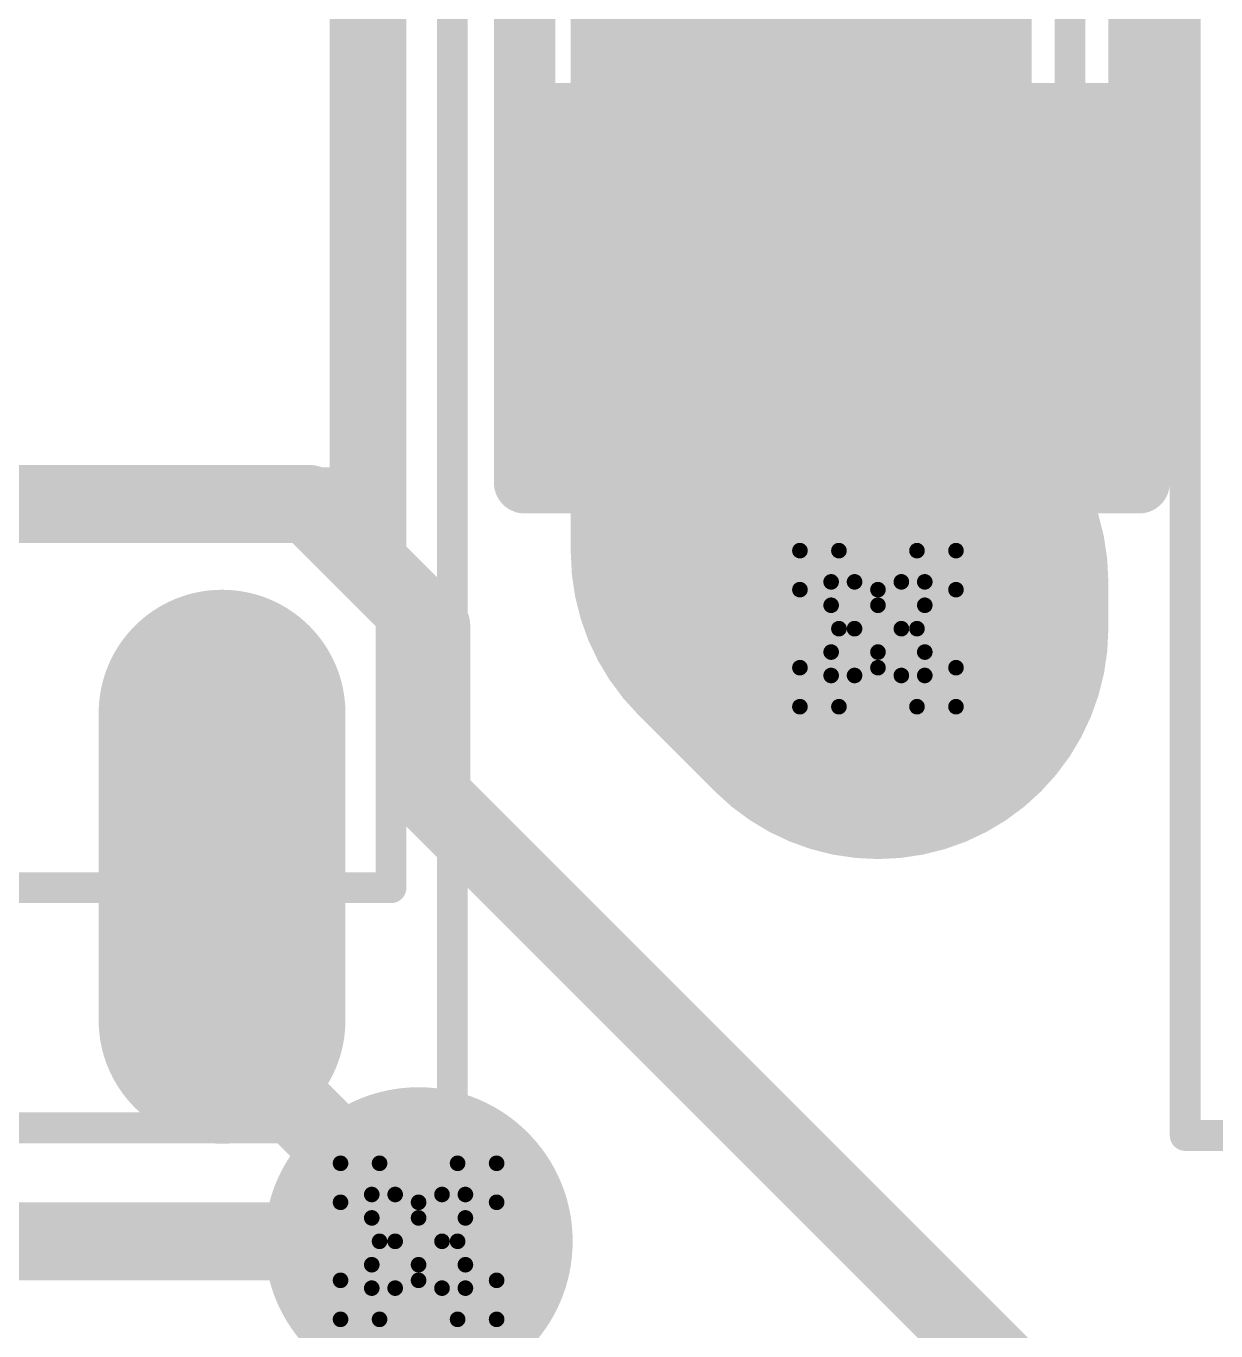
# Model space of a CAD drawing. Header units: millimetres. Extents: x 3219 to 51106, y -14166 to 2063.
# Drawn here: x 5622.956 to 5626.829, y 1781.572 to 1785.82 of the extents above; entities that cross this region are included whole.
import ezdxf

# ---------------------------------------------------------------- set-up
doc = ezdxf.new("R2010")
doc.units = ezdxf.units.MM
doc.layers.get('0').update_dxf_attribs({"lineweight": 53})
for name, color, linetype in [('Bottom Layer', 5, 'Continuous'), ('Bottom Solder', 6, 'Continuous'), ('Drill Drawing', 1, 'Continuous'), ('Mechanical 13', 56, 'Continuous'), ('Mechanical 15', 56, 'Continuous'), ('Top Layer', 1, 'Continuous'), ('Top Overlay', 2, 'Continuous'), ('Top Paste', 8, 'Continuous'), ('Top Solder', 216, 'Continuous')]:
    doc.layers.add(name, color=color, linetype=linetype)

# ---------------------------------------------------------------- blocks, each defined once
blk = doc.blocks.new('14_SOIC_96')
at = {"layer": 'Mechanical 15'}
for points in [[(-0.75, 0.75, 0.1, 0.1, 0), (6.75, 0.75, 0.1, 0.1, 0)], [(-0.75, 0.75, 0.1, 0.1, 0), (-0.75, -8.25, 0.1, 0.1, 0)]]:
    blk.add_lwpolyline(points, format="xyseb", dxfattribs=at)
blk.add_lwpolyline([(-0.775, 0.75, 0.05, 0.05, 1), (-0.725, 0.75, 0.05, 0.05, 1)], format="xyseb", close=True, dxfattribs=at)
blk.add_lwpolyline([(-0.775, 0.75, 0.05, 0.05, 1), (-0.725, 0.75, 0.05, 0.05, 1)], format="xyseb", close=True, dxfattribs=at)
blk = doc.blocks.new('14_SOIC_99')
at = {"layer": 'Top Layer'}
h = blk.add_hatch(color=1, dxfattribs=at)
edge = h.paths.add_edge_path()
edge.add_arc((5.4, 0), 0.3, 90, 270)
edge.add_line((5.4, -0.3), (6.4, -0.3))
edge.add_arc((6.4, 0), 0.3, 270, 450)
edge.add_line((6.4, 0.3), (5.4, 0.3))
at = {"layer": 'Top Paste'}
h = blk.add_hatch(color=8, dxfattribs=at)
edge = h.paths.add_edge_path()
edge.add_arc((5.4, 0), 0.3, 90, 270)
edge.add_line((5.4, -0.3), (6.4, -0.3))
edge.add_arc((6.4, 0), 0.3, 270, 450)
edge.add_line((6.4, 0.3), (5.4, 0.3))
at = {"layer": 'Top Solder'}
h = blk.add_hatch(color=216, dxfattribs=at)
edge = h.paths.add_edge_path()
edge.add_arc((5.4, 0), 0.4016, 90, 270)
edge.add_line((5.4, -0.4016), (6.4, -0.4016))
edge.add_arc((6.4, 0), 0.4016, 270, 450)
edge.add_line((6.4, 0.4016), (5.4, 0.4016))
at = {"layer": 'Mechanical 13'}
for points in [[(5.9685, 0.55, 0.1, 0.1, 0), (-0.1683, 0.55, 0.1, 0.1, 0)], [(5.9685, -8.15, 0.1, 0.1, 0), (5.9685, 0.55, 0.1, 0.1, 0)]]:
    blk.add_lwpolyline(points, format="xyseb", dxfattribs=at)
blk.add_lwpolyline([(5.9435, 0.55, 0.05, 0.05, 1), (5.9935, 0.55, 0.05, 0.05, 1)], format="xyseb", close=True, dxfattribs=at)
blk.add_lwpolyline([(5.9435, 0.55, 0.05, 0.05, 1), (5.9935, 0.55, 0.05, 0.05, 1)], format="xyseb", close=True, dxfattribs=at)
at = {"layer": 'Mechanical 15'}
for points in [[(6.75, 0.75, 0.1, 0.1, 0), (-0.75, 0.75, 0.1, 0.1, 0)], [(6.75, 0.5, 0.1, 0.1, 0), (6.75, 0.75, 0.1, 0.1, 0)], [(6.75, -8.25, 0.1, 0.1, 0), (6.75, 0.5, 0.1, 0.1, 0)]]:
    blk.add_lwpolyline(points, format="xyseb", dxfattribs=at)
for points in [[(6.725, 0.75, 0.05, 0.05, 1), (6.775, 0.75, 0.05, 0.05, 1)], [(6.725, 0.75, 0.05, 0.05, 1), (6.775, 0.75, 0.05, 0.05, 1)], [(6.725, 0.5, 0.05, 0.05, 1), (6.775, 0.5, 0.05, 0.05, 1)], [(6.725, 0.5, 0.05, 0.05, 1), (6.775, 0.5, 0.05, 0.05, 1)]]:
    blk.add_lwpolyline(points, format="xyseb", close=True, dxfattribs=at)
at = {"layer": 'Top Overlay'}
for points in [[(1.2, 0.45, 0.2, 0.2, 0), (4.7, 0.45, 0.2, 0.2, 0)], [(4.7, -8.05, 0.2, 0.2, 0), (4.7, 0.45, 0.2, 0.2, 0)]]:
    blk.add_lwpolyline(points, format="xyseb", dxfattribs=at)
blk.add_lwpolyline([(4.65, 0.45, 0.1, 0.1, 1), (4.75, 0.45, 0.1, 0.1, 1)], format="xyseb", close=True, dxfattribs=at)
blk.add_lwpolyline([(4.65, 0.45, 0.1, 0.1, 1), (4.75, 0.45, 0.1, 0.1, 1)], format="xyseb", close=True, dxfattribs=at)
blk = doc.blocks.new('CAP__1206_120')
at = {"layer": 'Top Layer'}
for points in [[(-2, -0.8), (-2, 0.8), (-1, 0.8), (-1, -0.8)], [(1, -0.8), (1, 0.8), (2, 0.8), (2, -0.8)]]:
    blk.add_hatch(color=1, dxfattribs=at).paths.add_polyline_path(points)
at = {"layer": 'Top Paste'}
for points in [[(-2, -0.8), (-2, 0.8), (-1, 0.8), (-1, -0.8)], [(1, -0.8), (1, 0.8), (2, 0.8), (2, -0.8)]]:
    blk.add_hatch(color=8, dxfattribs=at).paths.add_polyline_path(points)
at = {"layer": 'Top Solder'}
for points in [[(-2.1016, -0.9016), (-2.1016, 0.9016), (-0.8984, 0.9016), (-0.8984, -0.9016)], [(0.8984, -0.9016), (0.8984, 0.9016), (2.1016, 0.9016), (2.1016, -0.9016)]]:
    blk.add_hatch(color=216, dxfattribs=at).paths.add_polyline_path(points)
at = {"layer": 'Mechanical 13'}
for points in [[(-1.6, 0.775, 0.1, 0.1, 0), (1.6, 0.775, 0.1, 0.1, 0)], [(-1.6, 0.775, 0.1, 0.1, 0), (-1.6, -0.775, 0.1, 0.1, 0)], [(1.6, 0.775, 0.1, 0.1, 0), (1.6, -0.775, 0.1, 0.1, 0)], [(-1.6, -0.775, 0.1, 0.1, 0), (1.6, -0.775, 0.1, 0.1, 0)]]:
    blk.add_lwpolyline(points, format="xyseb", dxfattribs=at)
for points in [[(-1.625, 0.775, 0.05, 0.05, 1), (-1.575, 0.775, 0.05, 0.05, 1)], [(-1.625, 0.775, 0.05, 0.05, 1), (-1.575, 0.775, 0.05, 0.05, 1)], [(1.575, 0.775, 0.05, 0.05, 1), (1.625, 0.775, 0.05, 0.05, 1)], [(1.575, 0.775, 0.05, 0.05, 1), (1.625, 0.775, 0.05, 0.05, 1)], [(-1.625, -0.775, 0.05, 0.05, 1), (-1.575, -0.775, 0.05, 0.05, 1)], [(-1.625, -0.775, 0.05, 0.05, 1), (-1.575, -0.775, 0.05, 0.05, 1)], [(1.575, -0.775, 0.05, 0.05, 1), (1.625, -0.775, 0.05, 0.05, 1)], [(1.575, -0.775, 0.05, 0.05, 1), (1.625, -0.775, 0.05, 0.05, 1)]]:
    blk.add_lwpolyline(points, format="xyseb", close=True, dxfattribs=at)
at = {"layer": 'Mechanical 15'}
for points in [[(-2.2, 1, 0.1, 0.1, 0), (-2.2, -1, 0.1, 0.1, 0)], [(-2.2, 1, 0.1, 0.1, 0), (2.2, 1, 0.1, 0.1, 0)], [(2.2, 1, 0.1, 0.1, 0), (2.2, -1, 0.1, 0.1, 0)], [(0, 0.5, 0.1, 0.1, 0), (0, -0.5, 0.1, 0.1, 0)], [(-0.5, 0, 0.1, 0.1, 0), (0.5, 0, 0.1, 0.1, 0)], [(-2.2, -1, 0.1, 0.1, 0), (2.2, -1, 0.1, 0.1, 0)]]:
    blk.add_lwpolyline(points, format="xyseb", dxfattribs=at)
for points in [[(-2.225, 1, 0.05, 0.05, 1), (-2.175, 1, 0.05, 0.05, 1)], [(-2.225, 1, 0.05, 0.05, 1), (-2.175, 1, 0.05, 0.05, 1)], [(2.175, 1, 0.05, 0.05, 1), (2.225, 1, 0.05, 0.05, 1)], [(2.175, 1, 0.05, 0.05, 1), (2.225, 1, 0.05, 0.05, 1)], [(-0.025, 0.5, 0.05, 0.05, 1), (0.025, 0.5, 0.05, 0.05, 1)], [(-0.525, 0, 0.05, 0.05, 1), (-0.475, 0, 0.05, 0.05, 1)], [(0.475, 0, 0.05, 0.05, 1), (0.525, 0, 0.05, 0.05, 1)], [(-0.025, -0.5, 0.05, 0.05, 1), (0.025, -0.5, 0.05, 0.05, 1)], [(-2.225, -1, 0.05, 0.05, 1), (-2.175, -1, 0.05, 0.05, 1)], [(-2.225, -1, 0.05, 0.05, 1), (-2.175, -1, 0.05, 0.05, 1)], [(2.175, -1, 0.05, 0.05, 1), (2.225, -1, 0.05, 0.05, 1)], [(2.175, -1, 0.05, 0.05, 1), (2.225, -1, 0.05, 0.05, 1)]]:
    blk.add_lwpolyline(points, format="xyseb", close=True, dxfattribs=at)
at = {"layer": 'Top Overlay'}
for points in [[(-2.2, 1, 0.2, 0.2, 0), (2.2, 1, 0.2, 0.2, 0)], [(-2.2, 1, 0.2, 0.2, 0), (-2.2, -1, 0.2, 0.2, 0)], [(2.2, 1, 0.2, 0.2, 0), (2.2, -1, 0.2, 0.2, 0)], [(-2.2, -1, 0.2, 0.2, 0), (2.2, -1, 0.2, 0.2, 0)]]:
    blk.add_lwpolyline(points, format="xyseb", dxfattribs=at)
for points in [[(-2.25, 1, 0.1, 0.1, 1), (-2.15, 1, 0.1, 0.1, 1)], [(-2.25, 1, 0.1, 0.1, 1), (-2.15, 1, 0.1, 0.1, 1)], [(2.15, 1, 0.1, 0.1, 1), (2.25, 1, 0.1, 0.1, 1)], [(2.15, 1, 0.1, 0.1, 1), (2.25, 1, 0.1, 0.1, 1)], [(-2.25, -1, 0.1, 0.1, 1), (-2.15, -1, 0.1, 0.1, 1)], [(-2.25, -1, 0.1, 0.1, 1), (-2.15, -1, 0.1, 0.1, 1)], [(2.15, -1, 0.1, 0.1, 1), (2.25, -1, 0.1, 0.1, 1)], [(2.15, -1, 0.1, 0.1, 1), (2.25, -1, 0.1, 0.1, 1)]]:
    blk.add_lwpolyline(points, format="xyseb", close=True, dxfattribs=at)

msp = doc.modelspace()

# ---------------------------------------------------------------- hatches: boundary and pattern name
at = {"layer": 'Bottom Layer'}
h = msp.add_hatch(color=5, dxfattribs=at)
edge = h.paths.add_edge_path()
edge.add_arc((5625.7285, 1783.8581), 0.4, 0, 360)
h = msp.add_hatch(color=5, dxfattribs=at)
edge = h.paths.add_edge_path()
edge.add_arc((5624.2332, 1781.8637), 0.4, 0, 360)
at = {"layer": 'Bottom Solder'}
h = msp.add_hatch(color=6, dxfattribs=at)
edge = h.paths.add_edge_path()
edge.add_arc((5625.7285, 1783.8581), 0.5016, 0, 360)
h = msp.add_hatch(color=6, dxfattribs=at)
edge = h.paths.add_edge_path()
edge.add_arc((5624.2332, 1781.8637), 0.5016, 0, 360)
at = {"layer": 'Top Layer'}
h = msp.add_hatch(color=1, dxfattribs=at)
edge = h.paths.add_edge_path()
edge.add_arc((5625.7285, 1783.8581), 0.4, 0, 360)
h = msp.add_hatch(color=1, dxfattribs=at)
edge = h.paths.add_edge_path()
edge.add_arc((5624.2332, 1781.8637), 0.4, 0, 360)
at = {"layer": 'Top Solder'}
h = msp.add_hatch(color=216, dxfattribs=at)
edge = h.paths.add_edge_path()
edge.add_arc((5625.7285, 1783.8581), 0.5016, 0, 360)
h = msp.add_hatch(color=216, dxfattribs=at)
edge = h.paths.add_edge_path()
edge.add_arc((5624.2332, 1781.8637), 0.5016, 0, 360)

# ---------------------------------------------------------------- linework, layer by layer
at = {"layer": 'Bottom Layer'}
for points in [[(5625.4785, 1784.1081, 1.5, 1.5, 0), (5625.4785, 1788.6791, 1.5, 1.5, 0)], [(5625.4785, 1784.1081, 1.5, 1.5, 0), (5625.7285, 1783.8581, 1.5, 1.5, 0)], [(5615.723, 1781.8637, 0.254, 0.254, 0), (5624.2332, 1781.8637, 0.254, 0.254, 0)]]:
    msp.add_lwpolyline(points, format="xyseb", dxfattribs=at)
for points in [[(5625.1035, 1784.1081, 0.75, 0.75, 1), (5625.8535, 1784.1081, 0.75, 0.75, 1)], [(5625.1035, 1784.1081, 0.75, 0.75, 1), (5625.8535, 1784.1081, 0.75, 0.75, 1)], [(5625.3535, 1783.8581, 0.75, 0.75, 1), (5626.1035, 1783.8581, 0.75, 0.75, 1)], [(5624.1697, 1781.8637, 0.127, 0.127, 1), (5624.2967, 1781.8637, 0.127, 0.127, 1)]]:
    msp.add_lwpolyline(points, format="xyseb", close=True, dxfattribs=at)
at = {"layer": 'Drill Drawing'}
for points in [[(5625.4745, 1783.9851, 0.0508, 0.0508, 0), (5625.4745, 1784.1121, 0.0508, 0.0508, 0)], [(5625.4745, 1784.1121, 0.0508, 0.0508, 0), (5625.6015, 1784.1121, 0.0508, 0.0508, 0)], [(5625.6015, 1784.1121, 0.0508, 0.0508, 0), (5625.7285, 1783.9851, 0.0508, 0.0508, 0)], [(5625.7285, 1783.9851, 0.0508, 0.0508, 0), (5625.8555, 1784.1121, 0.0508, 0.0508, 0)], [(5625.8555, 1784.1121, 0.0508, 0.0508, 0), (5625.9825, 1784.1121, 0.0508, 0.0508, 0)], [(5625.9825, 1783.9851, 0.0508, 0.0508, 0), (5625.9825, 1784.1121, 0.0508, 0.0508, 0)], [(5625.5761, 1783.9343, 0.0508, 0.0508, 0), (5625.5761, 1784.0105, 0.0508, 0.0508, 0)], [(5625.5761, 1784.0105, 0.0508, 0.0508, 0), (5625.6523, 1784.0105, 0.0508, 0.0508, 0)], [(5625.6523, 1784.0105, 0.0508, 0.0508, 0), (5625.7285, 1783.9343, 0.0508, 0.0508, 0)], [(5625.7285, 1783.9343, 0.0508, 0.0508, 0), (5625.8047, 1784.0105, 0.0508, 0.0508, 0)], [(5625.8047, 1784.0105, 0.0508, 0.0508, 0), (5625.8809, 1784.0105, 0.0508, 0.0508, 0)], [(5625.8809, 1783.9343, 0.0508, 0.0508, 0), (5625.8809, 1784.0105, 0.0508, 0.0508, 0)], [(5625.4745, 1783.9851, 0.0508, 0.0508, 0), (5625.6015, 1783.8581, 0.0508, 0.0508, 0)], [(5625.8555, 1783.8581, 0.0508, 0.0508, 0), (5625.9825, 1783.9851, 0.0508, 0.0508, 0)], [(5625.5761, 1783.9343, 0.0508, 0.0508, 0), (5625.6523, 1783.8581, 0.0508, 0.0508, 0)], [(5625.8047, 1783.8581, 0.0508, 0.0508, 0), (5625.8809, 1783.9343, 0.0508, 0.0508, 0)], [(5625.4745, 1783.7311, 0.0508, 0.0508, 0), (5625.6015, 1783.8581, 0.0508, 0.0508, 0)], [(5625.5761, 1783.7819, 0.0508, 0.0508, 0), (5625.6523, 1783.8581, 0.0508, 0.0508, 0)], [(5625.8047, 1783.8581, 0.0508, 0.0508, 0), (5625.8809, 1783.7819, 0.0508, 0.0508, 0)], [(5625.8555, 1783.8581, 0.0508, 0.0508, 0), (5625.9825, 1783.7311, 0.0508, 0.0508, 0)], [(5625.5761, 1783.7057, 0.0508, 0.0508, 0), (5625.5761, 1783.7819, 0.0508, 0.0508, 0)], [(5625.6523, 1783.7057, 0.0508, 0.0508, 0), (5625.7285, 1783.7819, 0.0508, 0.0508, 0)], [(5625.7285, 1783.7819, 0.0508, 0.0508, 0), (5625.8047, 1783.7057, 0.0508, 0.0508, 0)], [(5625.8809, 1783.7057, 0.0508, 0.0508, 0), (5625.8809, 1783.7819, 0.0508, 0.0508, 0)], [(5625.4745, 1783.6041, 0.0508, 0.0508, 0), (5625.4745, 1783.7311, 0.0508, 0.0508, 0)], [(5625.5761, 1783.7057, 0.0508, 0.0508, 0), (5625.6523, 1783.7057, 0.0508, 0.0508, 0)], [(5625.6015, 1783.6041, 0.0508, 0.0508, 0), (5625.7285, 1783.7311, 0.0508, 0.0508, 0)], [(5625.7285, 1783.7311, 0.0508, 0.0508, 0), (5625.8555, 1783.6041, 0.0508, 0.0508, 0)], [(5625.8047, 1783.7057, 0.0508, 0.0508, 0), (5625.8809, 1783.7057, 0.0508, 0.0508, 0)], [(5625.9825, 1783.6041, 0.0508, 0.0508, 0), (5625.9825, 1783.7311, 0.0508, 0.0508, 0)], [(5625.4745, 1783.6041, 0.0508, 0.0508, 0), (5625.6015, 1783.6041, 0.0508, 0.0508, 0)], [(5625.8555, 1783.6041, 0.0508, 0.0508, 0), (5625.9825, 1783.6041, 0.0508, 0.0508, 0)], [(5623.9792, 1781.9907, 0.0508, 0.0508, 0), (5623.9792, 1782.1177, 0.0508, 0.0508, 0)], [(5623.9792, 1782.1177, 0.0508, 0.0508, 0), (5624.1062, 1782.1177, 0.0508, 0.0508, 0)], [(5624.1062, 1782.1177, 0.0508, 0.0508, 0), (5624.2332, 1781.9907, 0.0508, 0.0508, 0)], [(5624.2332, 1781.9907, 0.0508, 0.0508, 0), (5624.3602, 1782.1177, 0.0508, 0.0508, 0)], [(5624.3602, 1782.1177, 0.0508, 0.0508, 0), (5624.4872, 1782.1177, 0.0508, 0.0508, 0)], [(5624.4872, 1781.9907, 0.0508, 0.0508, 0), (5624.4872, 1782.1177, 0.0508, 0.0508, 0)], [(5624.0808, 1781.9399, 0.0508, 0.0508, 0), (5624.0808, 1782.0161, 0.0508, 0.0508, 0)], [(5624.0808, 1782.0161, 0.0508, 0.0508, 0), (5624.157, 1782.0161, 0.0508, 0.0508, 0)], [(5624.157, 1782.0161, 0.0508, 0.0508, 0), (5624.2332, 1781.9399, 0.0508, 0.0508, 0)], [(5624.2332, 1781.9399, 0.0508, 0.0508, 0), (5624.3094, 1782.0161, 0.0508, 0.0508, 0)], [(5624.3094, 1782.0161, 0.0508, 0.0508, 0), (5624.3856, 1782.0161, 0.0508, 0.0508, 0)], [(5624.3856, 1781.9399, 0.0508, 0.0508, 0), (5624.3856, 1782.0161, 0.0508, 0.0508, 0)], [(5623.9792, 1781.9907, 0.0508, 0.0508, 0), (5624.1062, 1781.8637, 0.0508, 0.0508, 0)], [(5624.3602, 1781.8637, 0.0508, 0.0508, 0), (5624.4872, 1781.9907, 0.0508, 0.0508, 0)], [(5624.0808, 1781.9399, 0.0508, 0.0508, 0), (5624.157, 1781.8637, 0.0508, 0.0508, 0)], [(5624.3094, 1781.8637, 0.0508, 0.0508, 0), (5624.3856, 1781.9399, 0.0508, 0.0508, 0)], [(5623.9792, 1781.7367, 0.0508, 0.0508, 0), (5624.1062, 1781.8637, 0.0508, 0.0508, 0)], [(5624.0808, 1781.7875, 0.0508, 0.0508, 0), (5624.157, 1781.8637, 0.0508, 0.0508, 0)], [(5624.3094, 1781.8637, 0.0508, 0.0508, 0), (5624.3856, 1781.7875, 0.0508, 0.0508, 0)], [(5624.3602, 1781.8637, 0.0508, 0.0508, 0), (5624.4872, 1781.7367, 0.0508, 0.0508, 0)], [(5624.0808, 1781.7113, 0.0508, 0.0508, 0), (5624.0808, 1781.7875, 0.0508, 0.0508, 0)], [(5624.157, 1781.7113, 0.0508, 0.0508, 0), (5624.2332, 1781.7875, 0.0508, 0.0508, 0)], [(5624.2332, 1781.7875, 0.0508, 0.0508, 0), (5624.3094, 1781.7113, 0.0508, 0.0508, 0)], [(5624.3856, 1781.7113, 0.0508, 0.0508, 0), (5624.3856, 1781.7875, 0.0508, 0.0508, 0)], [(5623.9792, 1781.6097, 0.0508, 0.0508, 0), (5623.9792, 1781.7367, 0.0508, 0.0508, 0)], [(5624.0808, 1781.7113, 0.0508, 0.0508, 0), (5624.157, 1781.7113, 0.0508, 0.0508, 0)], [(5624.1062, 1781.6097, 0.0508, 0.0508, 0), (5624.2332, 1781.7367, 0.0508, 0.0508, 0)], [(5624.2332, 1781.7367, 0.0508, 0.0508, 0), (5624.3602, 1781.6097, 0.0508, 0.0508, 0)], [(5624.3094, 1781.7113, 0.0508, 0.0508, 0), (5624.3856, 1781.7113, 0.0508, 0.0508, 0)], [(5624.4872, 1781.6097, 0.0508, 0.0508, 0), (5624.4872, 1781.7367, 0.0508, 0.0508, 0)], [(5623.9792, 1781.6097, 0.0508, 0.0508, 0), (5624.1062, 1781.6097, 0.0508, 0.0508, 0)], [(5624.3602, 1781.6097, 0.0508, 0.0508, 0), (5624.4872, 1781.6097, 0.0508, 0.0508, 0)]]:
    msp.add_lwpolyline(points, format="xyseb", dxfattribs=at)
for points in [[(5625.4618, 1784.1121, 0.0254, 0.0254, 1), (5625.4872, 1784.1121, 0.0254, 0.0254, 1)], [(5625.4618, 1784.1121, 0.0254, 0.0254, 1), (5625.4872, 1784.1121, 0.0254, 0.0254, 1)], [(5625.5888, 1784.1121, 0.0254, 0.0254, 1), (5625.6142, 1784.1121, 0.0254, 0.0254, 1)], [(5625.5888, 1784.1121, 0.0254, 0.0254, 1), (5625.6142, 1784.1121, 0.0254, 0.0254, 1)], [(5625.8428, 1784.1121, 0.0254, 0.0254, 1), (5625.8682, 1784.1121, 0.0254, 0.0254, 1)], [(5625.8428, 1784.1121, 0.0254, 0.0254, 1), (5625.8682, 1784.1121, 0.0254, 0.0254, 1)], [(5625.9698, 1784.1121, 0.0254, 0.0254, 1), (5625.9952, 1784.1121, 0.0254, 0.0254, 1)], [(5625.9698, 1784.1121, 0.0254, 0.0254, 1), (5625.9952, 1784.1121, 0.0254, 0.0254, 1)], [(5625.5634, 1784.0105, 0.0254, 0.0254, 1), (5625.5888, 1784.0105, 0.0254, 0.0254, 1)], [(5625.5634, 1784.0105, 0.0254, 0.0254, 1), (5625.5888, 1784.0105, 0.0254, 0.0254, 1)], [(5625.6396, 1784.0105, 0.0254, 0.0254, 1), (5625.665, 1784.0105, 0.0254, 0.0254, 1)], [(5625.6396, 1784.0105, 0.0254, 0.0254, 1), (5625.665, 1784.0105, 0.0254, 0.0254, 1)], [(5625.792, 1784.0105, 0.0254, 0.0254, 1), (5625.8174, 1784.0105, 0.0254, 0.0254, 1)], [(5625.792, 1784.0105, 0.0254, 0.0254, 1), (5625.8174, 1784.0105, 0.0254, 0.0254, 1)], [(5625.8682, 1784.0105, 0.0254, 0.0254, 1), (5625.8936, 1784.0105, 0.0254, 0.0254, 1)], [(5625.8682, 1784.0105, 0.0254, 0.0254, 1), (5625.8936, 1784.0105, 0.0254, 0.0254, 1)], [(5625.4618, 1783.9851, 0.0254, 0.0254, 1), (5625.4872, 1783.9851, 0.0254, 0.0254, 1)], [(5625.4618, 1783.9851, 0.0254, 0.0254, 1), (5625.4872, 1783.9851, 0.0254, 0.0254, 1)], [(5625.7158, 1783.9851, 0.0254, 0.0254, 1), (5625.7412, 1783.9851, 0.0254, 0.0254, 1)], [(5625.7158, 1783.9851, 0.0254, 0.0254, 1), (5625.7412, 1783.9851, 0.0254, 0.0254, 1)], [(5625.9698, 1783.9851, 0.0254, 0.0254, 1), (5625.9952, 1783.9851, 0.0254, 0.0254, 1)], [(5625.9698, 1783.9851, 0.0254, 0.0254, 1), (5625.9952, 1783.9851, 0.0254, 0.0254, 1)], [(5625.5634, 1783.9343, 0.0254, 0.0254, 1), (5625.5888, 1783.9343, 0.0254, 0.0254, 1)], [(5625.5634, 1783.9343, 0.0254, 0.0254, 1), (5625.5888, 1783.9343, 0.0254, 0.0254, 1)], [(5625.7158, 1783.9343, 0.0254, 0.0254, 1), (5625.7412, 1783.9343, 0.0254, 0.0254, 1)], [(5625.7158, 1783.9343, 0.0254, 0.0254, 1), (5625.7412, 1783.9343, 0.0254, 0.0254, 1)], [(5625.8682, 1783.9343, 0.0254, 0.0254, 1), (5625.8936, 1783.9343, 0.0254, 0.0254, 1)], [(5625.8682, 1783.9343, 0.0254, 0.0254, 1), (5625.8936, 1783.9343, 0.0254, 0.0254, 1)], [(5625.5888, 1783.8581, 0.0254, 0.0254, 1), (5625.6142, 1783.8581, 0.0254, 0.0254, 1)], [(5625.5888, 1783.8581, 0.0254, 0.0254, 1), (5625.6142, 1783.8581, 0.0254, 0.0254, 1)], [(5625.6396, 1783.8581, 0.0254, 0.0254, 1), (5625.665, 1783.8581, 0.0254, 0.0254, 1)], [(5625.6396, 1783.8581, 0.0254, 0.0254, 1), (5625.665, 1783.8581, 0.0254, 0.0254, 1)], [(5625.792, 1783.8581, 0.0254, 0.0254, 1), (5625.8174, 1783.8581, 0.0254, 0.0254, 1)], [(5625.792, 1783.8581, 0.0254, 0.0254, 1), (5625.8174, 1783.8581, 0.0254, 0.0254, 1)], [(5625.8428, 1783.8581, 0.0254, 0.0254, 1), (5625.8682, 1783.8581, 0.0254, 0.0254, 1)], [(5625.8428, 1783.8581, 0.0254, 0.0254, 1), (5625.8682, 1783.8581, 0.0254, 0.0254, 1)], [(5625.5634, 1783.7819, 0.0254, 0.0254, 1), (5625.5888, 1783.7819, 0.0254, 0.0254, 1)], [(5625.5634, 1783.7819, 0.0254, 0.0254, 1), (5625.5888, 1783.7819, 0.0254, 0.0254, 1)], [(5625.7158, 1783.7819, 0.0254, 0.0254, 1), (5625.7412, 1783.7819, 0.0254, 0.0254, 1)], [(5625.7158, 1783.7819, 0.0254, 0.0254, 1), (5625.7412, 1783.7819, 0.0254, 0.0254, 1)], [(5625.8682, 1783.7819, 0.0254, 0.0254, 1), (5625.8936, 1783.7819, 0.0254, 0.0254, 1)], [(5625.8682, 1783.7819, 0.0254, 0.0254, 1), (5625.8936, 1783.7819, 0.0254, 0.0254, 1)], [(5625.4618, 1783.7311, 0.0254, 0.0254, 1), (5625.4872, 1783.7311, 0.0254, 0.0254, 1)], [(5625.4618, 1783.7311, 0.0254, 0.0254, 1), (5625.4872, 1783.7311, 0.0254, 0.0254, 1)], [(5625.5634, 1783.7057, 0.0254, 0.0254, 1), (5625.5888, 1783.7057, 0.0254, 0.0254, 1)], [(5625.5634, 1783.7057, 0.0254, 0.0254, 1), (5625.5888, 1783.7057, 0.0254, 0.0254, 1)], [(5625.6396, 1783.7057, 0.0254, 0.0254, 1), (5625.665, 1783.7057, 0.0254, 0.0254, 1)], [(5625.6396, 1783.7057, 0.0254, 0.0254, 1), (5625.665, 1783.7057, 0.0254, 0.0254, 1)], [(5625.7158, 1783.7311, 0.0254, 0.0254, 1), (5625.7412, 1783.7311, 0.0254, 0.0254, 1)], [(5625.7158, 1783.7311, 0.0254, 0.0254, 1), (5625.7412, 1783.7311, 0.0254, 0.0254, 1)], [(5625.792, 1783.7057, 0.0254, 0.0254, 1), (5625.8174, 1783.7057, 0.0254, 0.0254, 1)], [(5625.792, 1783.7057, 0.0254, 0.0254, 1), (5625.8174, 1783.7057, 0.0254, 0.0254, 1)], [(5625.8682, 1783.7057, 0.0254, 0.0254, 1), (5625.8936, 1783.7057, 0.0254, 0.0254, 1)], [(5625.8682, 1783.7057, 0.0254, 0.0254, 1), (5625.8936, 1783.7057, 0.0254, 0.0254, 1)], [(5625.9698, 1783.7311, 0.0254, 0.0254, 1), (5625.9952, 1783.7311, 0.0254, 0.0254, 1)], [(5625.9698, 1783.7311, 0.0254, 0.0254, 1), (5625.9952, 1783.7311, 0.0254, 0.0254, 1)], [(5625.4618, 1783.6041, 0.0254, 0.0254, 1), (5625.4872, 1783.6041, 0.0254, 0.0254, 1)], [(5625.4618, 1783.6041, 0.0254, 0.0254, 1), (5625.4872, 1783.6041, 0.0254, 0.0254, 1)], [(5625.5888, 1783.6041, 0.0254, 0.0254, 1), (5625.6142, 1783.6041, 0.0254, 0.0254, 1)], [(5625.5888, 1783.6041, 0.0254, 0.0254, 1), (5625.6142, 1783.6041, 0.0254, 0.0254, 1)], [(5625.8428, 1783.6041, 0.0254, 0.0254, 1), (5625.8682, 1783.6041, 0.0254, 0.0254, 1)], [(5625.8428, 1783.6041, 0.0254, 0.0254, 1), (5625.8682, 1783.6041, 0.0254, 0.0254, 1)], [(5625.9698, 1783.6041, 0.0254, 0.0254, 1), (5625.9952, 1783.6041, 0.0254, 0.0254, 1)], [(5625.9698, 1783.6041, 0.0254, 0.0254, 1), (5625.9952, 1783.6041, 0.0254, 0.0254, 1)], [(5623.9665, 1782.1177, 0.0254, 0.0254, 1), (5623.9919, 1782.1177, 0.0254, 0.0254, 1)], [(5623.9665, 1782.1177, 0.0254, 0.0254, 1), (5623.9919, 1782.1177, 0.0254, 0.0254, 1)], [(5624.0935, 1782.1177, 0.0254, 0.0254, 1), (5624.1189, 1782.1177, 0.0254, 0.0254, 1)], [(5624.0935, 1782.1177, 0.0254, 0.0254, 1), (5624.1189, 1782.1177, 0.0254, 0.0254, 1)], [(5624.3475, 1782.1177, 0.0254, 0.0254, 1), (5624.3729, 1782.1177, 0.0254, 0.0254, 1)], [(5624.3475, 1782.1177, 0.0254, 0.0254, 1), (5624.3729, 1782.1177, 0.0254, 0.0254, 1)], [(5624.4745, 1782.1177, 0.0254, 0.0254, 1), (5624.4999, 1782.1177, 0.0254, 0.0254, 1)], [(5624.4745, 1782.1177, 0.0254, 0.0254, 1), (5624.4999, 1782.1177, 0.0254, 0.0254, 1)], [(5624.0681, 1782.0161, 0.0254, 0.0254, 1), (5624.0935, 1782.0161, 0.0254, 0.0254, 1)], [(5624.0681, 1782.0161, 0.0254, 0.0254, 1), (5624.0935, 1782.0161, 0.0254, 0.0254, 1)], [(5624.1443, 1782.0161, 0.0254, 0.0254, 1), (5624.1697, 1782.0161, 0.0254, 0.0254, 1)], [(5624.1443, 1782.0161, 0.0254, 0.0254, 1), (5624.1697, 1782.0161, 0.0254, 0.0254, 1)], [(5624.2967, 1782.0161, 0.0254, 0.0254, 1), (5624.3221, 1782.0161, 0.0254, 0.0254, 1)], [(5624.2967, 1782.0161, 0.0254, 0.0254, 1), (5624.3221, 1782.0161, 0.0254, 0.0254, 1)], [(5624.3729, 1782.0161, 0.0254, 0.0254, 1), (5624.3983, 1782.0161, 0.0254, 0.0254, 1)], [(5624.3729, 1782.0161, 0.0254, 0.0254, 1), (5624.3983, 1782.0161, 0.0254, 0.0254, 1)], [(5623.9665, 1781.9907, 0.0254, 0.0254, 1), (5623.9919, 1781.9907, 0.0254, 0.0254, 1)], [(5623.9665, 1781.9907, 0.0254, 0.0254, 1), (5623.9919, 1781.9907, 0.0254, 0.0254, 1)], [(5624.2205, 1781.9907, 0.0254, 0.0254, 1), (5624.2459, 1781.9907, 0.0254, 0.0254, 1)], [(5624.2205, 1781.9907, 0.0254, 0.0254, 1), (5624.2459, 1781.9907, 0.0254, 0.0254, 1)], [(5624.4745, 1781.9907, 0.0254, 0.0254, 1), (5624.4999, 1781.9907, 0.0254, 0.0254, 1)], [(5624.4745, 1781.9907, 0.0254, 0.0254, 1), (5624.4999, 1781.9907, 0.0254, 0.0254, 1)], [(5624.0681, 1781.9399, 0.0254, 0.0254, 1), (5624.0935, 1781.9399, 0.0254, 0.0254, 1)], [(5624.0681, 1781.9399, 0.0254, 0.0254, 1), (5624.0935, 1781.9399, 0.0254, 0.0254, 1)], [(5624.2205, 1781.9399, 0.0254, 0.0254, 1), (5624.2459, 1781.9399, 0.0254, 0.0254, 1)], [(5624.2205, 1781.9399, 0.0254, 0.0254, 1), (5624.2459, 1781.9399, 0.0254, 0.0254, 1)], [(5624.3729, 1781.9399, 0.0254, 0.0254, 1), (5624.3983, 1781.9399, 0.0254, 0.0254, 1)], [(5624.3729, 1781.9399, 0.0254, 0.0254, 1), (5624.3983, 1781.9399, 0.0254, 0.0254, 1)], [(5624.0935, 1781.8637, 0.0254, 0.0254, 1), (5624.1189, 1781.8637, 0.0254, 0.0254, 1)], [(5624.0935, 1781.8637, 0.0254, 0.0254, 1), (5624.1189, 1781.8637, 0.0254, 0.0254, 1)], [(5624.1443, 1781.8637, 0.0254, 0.0254, 1), (5624.1697, 1781.8637, 0.0254, 0.0254, 1)], [(5624.1443, 1781.8637, 0.0254, 0.0254, 1), (5624.1697, 1781.8637, 0.0254, 0.0254, 1)], [(5624.2967, 1781.8637, 0.0254, 0.0254, 1), (5624.3221, 1781.8637, 0.0254, 0.0254, 1)], [(5624.2967, 1781.8637, 0.0254, 0.0254, 1), (5624.3221, 1781.8637, 0.0254, 0.0254, 1)], [(5624.3475, 1781.8637, 0.0254, 0.0254, 1), (5624.3729, 1781.8637, 0.0254, 0.0254, 1)], [(5624.3475, 1781.8637, 0.0254, 0.0254, 1), (5624.3729, 1781.8637, 0.0254, 0.0254, 1)], [(5624.0681, 1781.7875, 0.0254, 0.0254, 1), (5624.0935, 1781.7875, 0.0254, 0.0254, 1)], [(5624.0681, 1781.7875, 0.0254, 0.0254, 1), (5624.0935, 1781.7875, 0.0254, 0.0254, 1)], [(5624.2205, 1781.7875, 0.0254, 0.0254, 1), (5624.2459, 1781.7875, 0.0254, 0.0254, 1)], [(5624.2205, 1781.7875, 0.0254, 0.0254, 1), (5624.2459, 1781.7875, 0.0254, 0.0254, 1)], [(5624.3729, 1781.7875, 0.0254, 0.0254, 1), (5624.3983, 1781.7875, 0.0254, 0.0254, 1)], [(5624.3729, 1781.7875, 0.0254, 0.0254, 1), (5624.3983, 1781.7875, 0.0254, 0.0254, 1)], [(5623.9665, 1781.7367, 0.0254, 0.0254, 1), (5623.9919, 1781.7367, 0.0254, 0.0254, 1)], [(5623.9665, 1781.7367, 0.0254, 0.0254, 1), (5623.9919, 1781.7367, 0.0254, 0.0254, 1)], [(5624.0681, 1781.7113, 0.0254, 0.0254, 1), (5624.0935, 1781.7113, 0.0254, 0.0254, 1)], [(5624.0681, 1781.7113, 0.0254, 0.0254, 1), (5624.0935, 1781.7113, 0.0254, 0.0254, 1)], [(5624.1443, 1781.7113, 0.0254, 0.0254, 1), (5624.1697, 1781.7113, 0.0254, 0.0254, 1)], [(5624.1443, 1781.7113, 0.0254, 0.0254, 1), (5624.1697, 1781.7113, 0.0254, 0.0254, 1)], [(5624.2205, 1781.7367, 0.0254, 0.0254, 1), (5624.2459, 1781.7367, 0.0254, 0.0254, 1)], [(5624.2205, 1781.7367, 0.0254, 0.0254, 1), (5624.2459, 1781.7367, 0.0254, 0.0254, 1)], [(5624.2967, 1781.7113, 0.0254, 0.0254, 1), (5624.3221, 1781.7113, 0.0254, 0.0254, 1)], [(5624.2967, 1781.7113, 0.0254, 0.0254, 1), (5624.3221, 1781.7113, 0.0254, 0.0254, 1)], [(5624.3729, 1781.7113, 0.0254, 0.0254, 1), (5624.3983, 1781.7113, 0.0254, 0.0254, 1)], [(5624.3729, 1781.7113, 0.0254, 0.0254, 1), (5624.3983, 1781.7113, 0.0254, 0.0254, 1)], [(5624.4745, 1781.7367, 0.0254, 0.0254, 1), (5624.4999, 1781.7367, 0.0254, 0.0254, 1)], [(5624.4745, 1781.7367, 0.0254, 0.0254, 1), (5624.4999, 1781.7367, 0.0254, 0.0254, 1)], [(5623.9665, 1781.6097, 0.0254, 0.0254, 1), (5623.9919, 1781.6097, 0.0254, 0.0254, 1)], [(5623.9665, 1781.6097, 0.0254, 0.0254, 1), (5623.9919, 1781.6097, 0.0254, 0.0254, 1)], [(5624.0935, 1781.6097, 0.0254, 0.0254, 1), (5624.1189, 1781.6097, 0.0254, 0.0254, 1)], [(5624.0935, 1781.6097, 0.0254, 0.0254, 1), (5624.1189, 1781.6097, 0.0254, 0.0254, 1)], [(5624.3475, 1781.6097, 0.0254, 0.0254, 1), (5624.3729, 1781.6097, 0.0254, 0.0254, 1)], [(5624.3475, 1781.6097, 0.0254, 0.0254, 1), (5624.3729, 1781.6097, 0.0254, 0.0254, 1)], [(5624.4745, 1781.6097, 0.0254, 0.0254, 1), (5624.4999, 1781.6097, 0.0254, 0.0254, 1)], [(5624.4745, 1781.6097, 0.0254, 0.0254, 1), (5624.4999, 1781.6097, 0.0254, 0.0254, 1)]]:
    msp.add_lwpolyline(points, format="xyseb", close=True, dxfattribs=at)
at = {"layer": 'Top Layer'}
for points in [[(5625.5785, 1785.0331, 1.5, 1.5, 0), (5625.6285, 1784.9831, 1.5, 1.5, 0)], [(5625.6285, 1784.1107, 1.5, 1.5, 0), (5625.6285, 1784.9831, 1.5, 1.5, 0)], [(5625.6285, 1784.1107, 1.5, 1.5, 0), (5625.7285, 1784.0107, 1.5, 1.5, 0)], [(5625.7285, 1783.8581, 1.5, 1.5, 0), (5625.7285, 1784.0107, 1.5, 1.5, 0)], [(5622.7325, 1784.2641, 0.254, 0.254, 0), (5623.8756, 1784.2641, 0.254, 0.254, 0)], [(5623.8756, 1784.2641, 0.254, 0.254, 0), (5624.2745, 1783.8652, 0.254, 0.254, 0)], [(5624.2745, 1783.3121, 0.254, 0.254, 0), (5624.2745, 1783.8652, 0.254, 0.254, 0)], [(5624.2745, 1783.3121, 0.254, 0.254, 0), (5626.4785, 1781.1081, 0.254, 0.254, 0)], [(5623.5935, 1782.5432, 0.254, 0.254, 0), (5623.5935, 1783.0831, 0.254, 0.254, 0)], [(5623.5935, 1782.5432, 0.254, 0.254, 0), (5624.2332, 1781.9035, 0.254, 0.254, 0)], [(5624.2332, 1781.8637, 0.254, 0.254, 0), (5624.2332, 1781.9035, 0.254, 0.254, 0)]]:
    msp.add_lwpolyline(points, format="xyseb", dxfattribs=at)
for points in [[(5625.2035, 1785.0331, 0.75, 0.75, 1), (5625.9535, 1785.0331, 0.75, 0.75, 1)], [(5625.2535, 1784.9831, 0.75, 0.75, 1), (5626.0035, 1784.9831, 0.75, 0.75, 1)], [(5625.2535, 1784.9831, 0.75, 0.75, 1), (5626.0035, 1784.9831, 0.75, 0.75, 1)], [(5625.2535, 1784.1107, 0.75, 0.75, 1), (5626.0035, 1784.1107, 0.75, 0.75, 1)], [(5625.2535, 1784.1107, 0.75, 0.75, 1), (5626.0035, 1784.1107, 0.75, 0.75, 1)], [(5625.3535, 1784.0107, 0.75, 0.75, 1), (5626.1035, 1784.0107, 0.75, 0.75, 1)], [(5625.3535, 1784.0107, 0.75, 0.75, 1), (5626.1035, 1784.0107, 0.75, 0.75, 1)], [(5625.3535, 1783.8581, 0.75, 0.75, 1), (5626.1035, 1783.8581, 0.75, 0.75, 1)], [(5623.8121, 1784.2641, 0.127, 0.127, 1), (5623.9391, 1784.2641, 0.127, 0.127, 1)], [(5623.8121, 1784.2641, 0.127, 0.127, 1), (5623.9391, 1784.2641, 0.127, 0.127, 1)], [(5624.211, 1783.8652, 0.127, 0.127, 1), (5624.338, 1783.8652, 0.127, 0.127, 1)], [(5624.211, 1783.8652, 0.127, 0.127, 1), (5624.338, 1783.8652, 0.127, 0.127, 1)], [(5624.211, 1783.3121, 0.127, 0.127, 1), (5624.338, 1783.3121, 0.127, 0.127, 1)], [(5624.211, 1783.3121, 0.127, 0.127, 1), (5624.338, 1783.3121, 0.127, 0.127, 1)], [(5623.53, 1783.0831, 0.127, 0.127, 1), (5623.657, 1783.0831, 0.127, 0.127, 1)], [(5623.53, 1782.5432, 0.127, 0.127, 1), (5623.657, 1782.5432, 0.127, 0.127, 1)], [(5623.53, 1782.5432, 0.127, 0.127, 1), (5623.657, 1782.5432, 0.127, 0.127, 1)], [(5624.1697, 1781.9035, 0.127, 0.127, 1), (5624.2967, 1781.9035, 0.127, 0.127, 1)], [(5624.1697, 1781.9035, 0.127, 0.127, 1), (5624.2967, 1781.9035, 0.127, 0.127, 1)], [(5624.1697, 1781.8637, 0.127, 0.127, 1), (5624.2967, 1781.8637, 0.127, 0.127, 1)]]:
    msp.add_lwpolyline(points, format="xyseb", close=True, dxfattribs=at)

# ---------------------------------------------------------------- block references
for name, p, rotation in [('14_SOIC_99', (5623.5935, 1788.9831), 270), ('14_SOIC_96', (5627.4785, 1782.9581), 90), ('CAP__1206_120', (5625.5785, 1786.5331), 90)]:
    msp.add_blockref(name, p, dxfattribs=dict(rotation=rotation))

doc.saveas('drawing.dxf')
